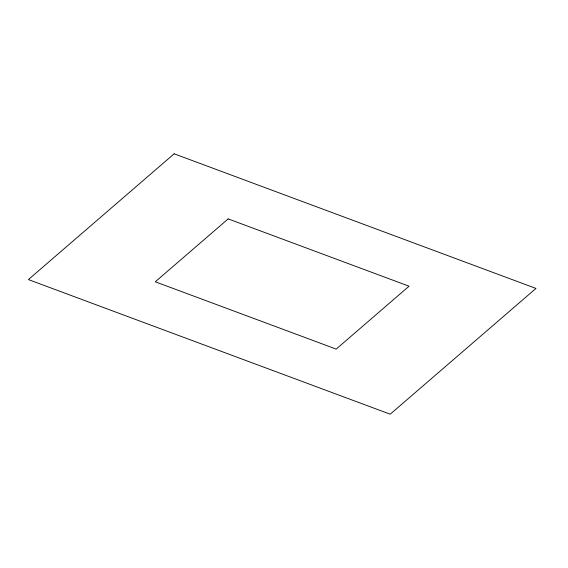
<?xml version="1.0" encoding="UTF-8"?>
<svg xmlns="http://www.w3.org/2000/svg" width="568" height="568" viewBox="0 0 568 568"><rect width="100%" height="100%" fill="white"/><g stroke="black" fill="none" stroke-linecap="round" stroke-linejoin="round"><path stroke-width="0.85" d="M174.149 153.8L28.4 279.577L390.202 414.2L535.958 288.423L174.149 153.8M228.166 218.9L155.291 281.792L336.192 349.1L409.066 286.208L228.166 218.9"/></g></svg>
